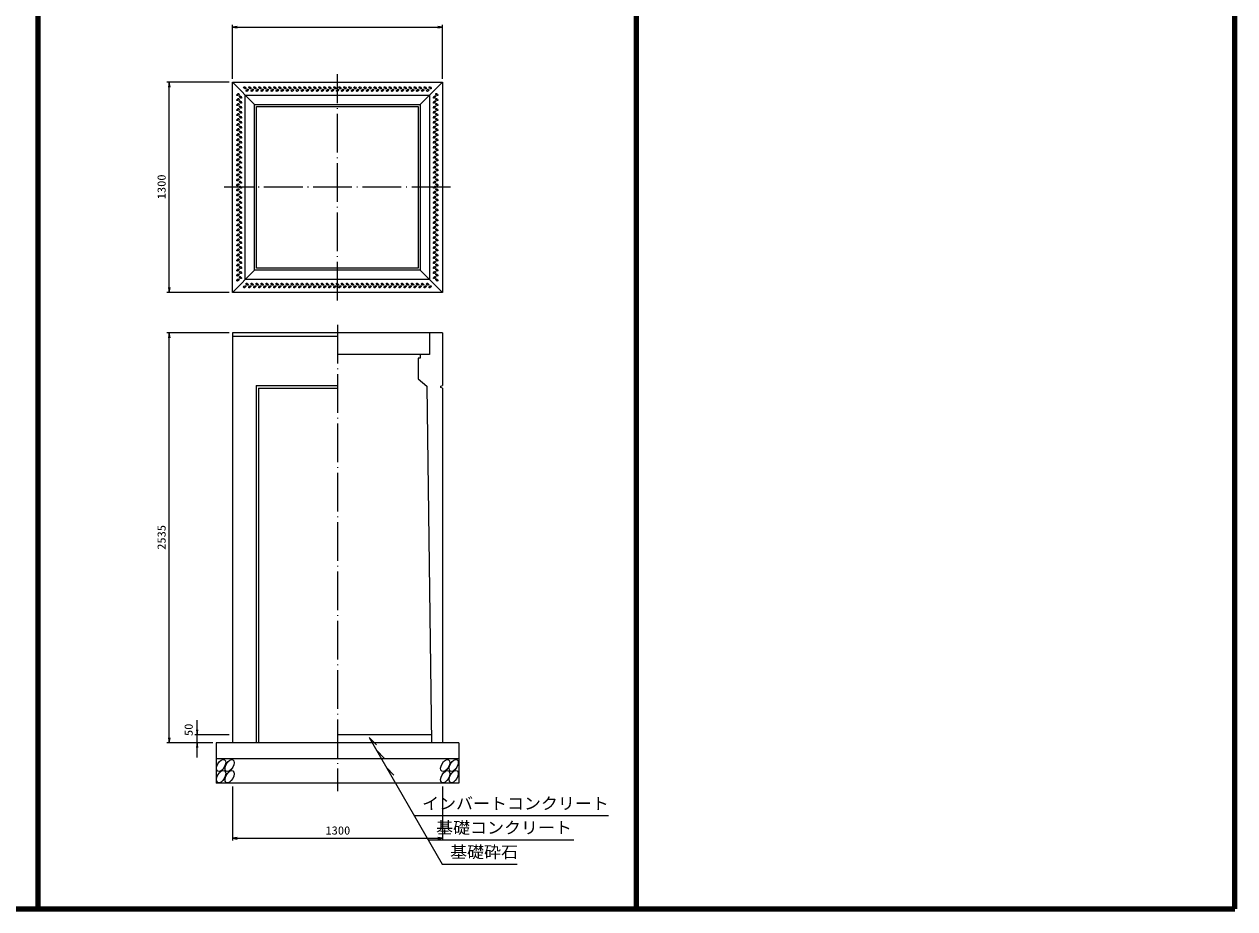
# Model space of a CAD drawing. Units: millimetres, scale not verified. Extents: x -8410 to 41710, y -74801 to 5940.
# Drawn here: x 26823 to 34310, y -74801 to -69332 of the extents above; entities that cross this region are included whole.
import ezdxf
from ezdxf.enums import TextEntityAlignment as Align

# ---------------------------------------------------------------- set-up
doc = ezdxf.new("R2010")
doc.units = ezdxf.units.MM
doc.header["$LTSCALE"] = 20
doc.linetypes.add('LONG_DASHED_DOTTED', pattern=[15.25, 12, -1.5, 0.25, -1.5])
for name, color, linetype, lineweight in [('0-0_グループ[0](0)-D-BMK(0)', 2, 'LONG_DASHED_DOTTED', 13), ('0-1_グループ[0](0)-D-STR(1)', 1, 'Continuous', 13), ('0-2_グループ[0](0)-D-STR-DIM(2)', 7, 'Continuous', 13), ('0-3_グループ[0](0)-D-STR-HTXT(3)', 7, 'Continuous', 13), ('0-5_グループ[0](0)-D-TTL(5)', 2, 'Continuous', 140)]:
    doc.layers.add(name, color=color, linetype=linetype, lineweight=lineweight)
doc.layers.add('0-4_グループ[0](0)-D-STR-TXT(4)', color=7, linetype='Continuous')
doc.styles.add('ＭＳ ゴシック', font='')
doc.styles.get('ＭＳ ゴシック').set_extended_font_data('MS Gothic')

msp = doc.modelspace()

# ---------------------------------------------------------------- linework, layer by layer
at = {"layer": '0-0_グループ[0](0)-D-BMK(0)'}
for p, q in [((28760, -71040), (28760, -69640)), ((29460, -70340), (28060, -70340)), ((28760, -71190), (28760, -74075))]:
    msp.add_line(p, q, dxfattribs=at)
at = {"layer": '0-1_グループ[0](0)-D-STR(1)'}
for p, q in [((28110, -69690), (29410, -69690)), ((28110, -70990), (28110, -69690)), ((28110, -69690), (28248, -69828)), ((29272, -69828), (29410, -69690)), ((29410, -69690), (29410, -70990)), ((28190, -69770), (29330, -69770)), ((28190, -70910), (28190, -69770)), ((29330, -69770), (29330, -70910)), ((28248, -69828), (29272, -69828)), ((28248, -70852), (28248, -69828)), ((28260, -69840), (29260, -69840)), ((28260, -70840), (28260, -69840)), ((29260, -69840), (29260, -70840)), ((29272, -69828), (29272, -70852)), ((28110, -70990), (28248, -70852)), ((29272, -70852), (28248, -70852)), ((29260, -70840), (28260, -70840)), ((29272, -70852), (29410, -70990)), ((29330, -70910), (28190, -70910)), ((29410, -70990), (28110, -70990)), ((29410, -71240), (28110, -71240)), ((28110, -71240), (28110, -73775)), ((28760, -71263.3), (28110, -71263.3)), ((29410, -71240), (29410, -71566.5)), ((29260, -71397), (29260, -71525)), ((28256.5, -71566.5), (28256.5, -73775)), ((28256.5, -71566.5), (28760, -71566.5)), ((29400, -71570), (29410, -71566.5)), ((28271.5, -71581.5), (28271.5, -73775)), ((28271.5, -71581.5), (28760, -71581.5)), ((29410, -71581.5), (29410, -73775)), ((29340.37, -73725), (28760, -73725)), ((29510, -73775), (28010, -73775)), ((28010, -73775), (28010, -74025)), ((29510, -73775), (29510, -74025)), ((29510, -73875), (28010, -73875)), ((29510, -74025), (28010, -74025))]:
    msp.add_line(p, q, dxfattribs=at)
for points in [[(29330, -71240), (29330, -71375), (28760, -71375)], [(29272, -71375), (29272, -71397), (29260, -71397)], [(29260, -71525), (29313, -71570), (29341, -73775)], [(29410, -71581.5), (29400, -71578), (29400, -71570)]]:
    msp.add_lwpolyline(points, dxfattribs=at)
for centre, major_axis, ratio in [((28144.75, -69766.5), (-6.01, -6.01), 0.529412), ((28160.25, -69782), (-6.01, 6.01), 0.529412), ((28186.5, -69724.75), (-6.01, 6.01), 0.529412), ((28202, -69740.25), (6.01, 6.01), 0.529412), ((28217.5, -69724.75), (-6.01, 6.01), 0.529412), ((28233, -69740.25), (6.01, 6.01), 0.529412), ((28248.5, -69724.75), (-6.01, 6.01), 0.529412), ((28264, -69740.25), (6.01, 6.01), 0.529412), ((28279.5, -69724.75), (-6.01, 6.01), 0.529412), ((28295, -69740.25), (6.01, 6.01), 0.529412), ((28310.5, -69724.75), (-6.01, 6.01), 0.529412), ((28326, -69740.25), (6.01, 6.01), 0.529412), ((28341.5, -69724.75), (-6.01, 6.01), 0.529412), ((28357, -69740.25), (6.01, 6.01), 0.529412), ((28372.5, -69724.75), (-6.01, 6.01), 0.529412), ((28388, -69740.25), (6.01, 6.01), 0.529412), ((28403.5, -69724.75), (-6.01, 6.01), 0.529412), ((28419, -69740.25), (6.01, 6.01), 0.529412), ((28434.5, -69724.75), (-6.01, 6.01), 0.529412), ((28450, -69740.25), (6.01, 6.01), 0.529412), ((28465.5, -69724.75), (-6.01, 6.01), 0.529412), ((28481, -69740.25), (6.01, 6.01), 0.529412), ((28496.5, -69724.75), (-6.01, 6.01), 0.529412), ((28512, -69740.25), (6.01, 6.01), 0.529412), ((28527.5, -69724.75), (-6.01, 6.01), 0.529412), ((28543, -69740.25), (6.01, 6.01), 0.529412), ((28558.5, -69724.75), (-6.01, 6.01), 0.529412), ((28574, -69740.25), (6.01, 6.01), 0.529412), ((28589.5, -69724.75), (-6.01, 6.01), 0.529412), ((28605, -69740.25), (6.01, 6.01), 0.529412), ((28620.5, -69724.75), (-6.01, 6.01), 0.529412), ((28636, -69740.25), (6.01, 6.01), 0.529412), ((28651.5, -69724.75), (-6.01, 6.01), 0.529412), ((28667, -69740.25), (6.01, 6.01), 0.529412), ((28682.5, -69724.75), (-6.01, 6.01), 0.529412), ((28698, -69740.25), (6.01, 6.01), 0.529412), ((28713.5, -69724.75), (-6.01, 6.01), 0.529412), ((28729, -69740.25), (6.01, 6.01), 0.529412), ((28744.5, -69724.75), (-6.01, 6.01), 0.529412), ((28760, -69740.25), (6.01, 6.01), 0.529412), ((28775.5, -69724.75), (-6.01, 6.01), 0.529412), ((28791, -69740.25), (6.01, 6.01), 0.529412), ((28806.5, -69724.75), (-6.01, 6.01), 0.529412), ((28822, -69740.25), (6.01, 6.01), 0.529412), ((28837.5, -69724.75), (-6.01, 6.01), 0.529412), ((28853, -69740.25), (6.01, 6.01), 0.529412), ((28868.5, -69724.75), (-6.01, 6.01), 0.529412), ((28884, -69740.25), (6.01, 6.01), 0.529412), ((28899.5, -69724.75), (-6.01, 6.01), 0.529412), ((28915, -69740.25), (6.01, 6.01), 0.529412), ((28930.5, -69724.75), (-6.01, 6.01), 0.529412), ((28946, -69740.25), (6.01, 6.01), 0.529412), ((28961.5, -69724.75), (-6.01, 6.01), 0.529412), ((28977, -69740.25), (6.01, 6.01), 0.529412), ((28992.5, -69724.75), (-6.01, 6.01), 0.529412), ((29008, -69740.25), (6.01, 6.01), 0.529412), ((29023.5, -69724.75), (-6.01, 6.01), 0.529412), ((29039, -69740.25), (6.01, 6.01), 0.529412), ((29054.5, -69724.75), (-6.01, 6.01), 0.529412), ((29070, -69740.25), (6.01, 6.01), 0.529412), ((29085.5, -69724.75), (-6.01, 6.01), 0.529412), ((29101, -69740.25), (6.01, 6.01), 0.529412), ((29116.5, -69724.75), (-6.01, 6.01), 0.529412), ((29132, -69740.25), (6.01, 6.01), 0.529412), ((29147.5, -69724.75), (-6.01, 6.01), 0.529412), ((29163, -69740.25), (6.01, 6.01), 0.529412), ((29178.5, -69724.75), (-6.01, 6.01), 0.529412), ((29194, -69740.25), (6.01, 6.01), 0.529412), ((29209.5, -69724.75), (-6.01, 6.01), 0.529412), ((29225, -69740.25), (6.01, 6.01), 0.529412), ((29240.5, -69724.75), (-6.01, 6.01), 0.529412), ((29256, -69740.25), (6.01, 6.01), 0.529412), ((29271.5, -69724.75), (-6.01, 6.01), 0.529412), ((29287, -69740.25), (6.01, 6.01), 0.529412), ((29302.5, -69724.75), (-6.01, 6.01), 0.529412), ((29318, -69740.25), (6.01, 6.01), 0.529412), ((29333.5, -69724.75), (-6.01, 6.01), 0.529412), ((29359.75, -69782), (6.01, 6.01), 0.529412), ((29375.25, -69766.5), (6.01, -6.01), 0.529412), ((28144.75, -69797.5), (-6.01, -6.01), 0.529412), ((28144.75, -69828.5), (-6.01, -6.01), 0.529412), ((28144.75, -69859.5), (-6.01, -6.01), 0.529412), ((28160.25, -69813), (-6.01, 6.01), 0.529412), ((28160.25, -69844), (-6.01, 6.01), 0.529412), ((29359.75, -69813), (6.01, 6.01), 0.529412), ((29359.75, -69844), (6.01, 6.01), 0.529412), ((29375.25, -69797.5), (6.01, -6.01), 0.529412), ((29375.25, -69828.5), (6.01, -6.01), 0.529412), ((29375.25, -69859.5), (6.01, -6.01), 0.529412), ((28144.75, -69890.5), (-6.01, -6.01), 0.529412), ((28144.75, -69921.5), (-6.01, -6.01), 0.529412), ((28160.25, -69875), (-6.01, 6.01), 0.529412), ((28160.25, -69906), (-6.01, 6.01), 0.529412), ((28160.25, -69937), (-6.01, 6.01), 0.529412), ((29359.75, -69875), (6.01, 6.01), 0.529412), ((29359.75, -69906), (6.01, 6.01), 0.529412), ((29359.75, -69937), (6.01, 6.01), 0.529412), ((29375.25, -69890.5), (6.01, -6.01), 0.529412), ((29375.25, -69921.5), (6.01, -6.01), 0.529412), ((28144.75, -69952.5), (-6.01, -6.01), 0.529412), ((28144.75, -69983.5), (-6.01, -6.01), 0.529412), ((28160.25, -69968), (-6.01, 6.01), 0.529412), ((28160.25, -69999), (-6.01, 6.01), 0.529412), ((29359.75, -69968), (6.01, 6.01), 0.529412), ((29359.75, -69999), (6.01, 6.01), 0.529412), ((29375.25, -69952.5), (6.01, -6.01), 0.529412), ((29375.25, -69983.5), (6.01, -6.01), 0.529412), ((28144.75, -70014.5), (-6.01, -6.01), 0.529412), ((28144.75, -70045.5), (-6.01, -6.01), 0.529412), ((28144.75, -70076.5), (-6.01, -6.01), 0.529412), ((28160.25, -70030), (-6.01, 6.01), 0.529412), ((28160.25, -70061), (-6.01, 6.01), 0.529412), ((29359.75, -70030), (6.01, 6.01), 0.529412), ((29359.75, -70061), (6.01, 6.01), 0.529412), ((29375.25, -70014.5), (6.01, -6.01), 0.529412), ((29375.25, -70045.5), (6.01, -6.01), 0.529412), ((29375.25, -70076.5), (6.01, -6.01), 0.529412), ((28144.75, -70107.5), (-6.01, -6.01), 0.529412), ((28144.75, -70138.5), (-6.01, -6.01), 0.529412), ((28160.25, -70092), (-6.01, 6.01), 0.529412), ((28160.25, -70123), (-6.01, 6.01), 0.529412), ((28160.25, -70154), (-6.01, 6.01), 0.529412), ((29359.75, -70092), (6.01, 6.01), 0.529412), ((29359.75, -70123), (6.01, 6.01), 0.529412), ((29359.75, -70154), (6.01, 6.01), 0.529412), ((29375.25, -70107.5), (6.01, -6.01), 0.529412), ((29375.25, -70138.5), (6.01, -6.01), 0.529412), ((28144.75, -70169.5), (-6.01, -6.01), 0.529412), ((28144.75, -70200.5), (-6.01, -6.01), 0.529412), ((28144.75, -70231.5), (-6.01, -6.01), 0.529412), ((28160.25, -70185), (-6.01, 6.01), 0.529412), ((28160.25, -70216), (-6.01, 6.01), 0.529412), ((29359.75, -70185), (6.01, 6.01), 0.529412), ((29359.75, -70216), (6.01, 6.01), 0.529412), ((29375.25, -70169.5), (6.01, -6.01), 0.529412), ((29375.25, -70200.5), (6.01, -6.01), 0.529412), ((29375.25, -70231.5), (6.01, -6.01), 0.529412), ((28144.75, -70262.5), (-6.01, -6.01), 0.529412), ((28144.75, -70293.5), (-6.01, -6.01), 0.529412), ((28160.25, -70247), (-6.01, 6.01), 0.529412), ((28160.25, -70278), (-6.01, 6.01), 0.529412), ((28160.25, -70309), (-6.01, 6.01), 0.529412), ((29359.75, -70247), (6.01, 6.01), 0.529412), ((29359.75, -70278), (6.01, 6.01), 0.529412), ((29359.75, -70309), (6.01, 6.01), 0.529412), ((29375.25, -70262.5), (6.01, -6.01), 0.529412), ((29375.25, -70293.5), (6.01, -6.01), 0.529412), ((28144.75, -70324.5), (-6.01, -6.01), 0.529412), ((28144.75, -70355.5), (-6.01, -6.01), 0.529412), ((28144.75, -70386.5), (-6.01, -6.01), 0.529412), ((28160.25, -70340), (-6.01, 6.01), 0.529412), ((28160.25, -70371), (-6.01, 6.01), 0.529412), ((29359.75, -70340), (6.01, 6.01), 0.529412), ((29359.75, -70371), (6.01, 6.01), 0.529412), ((29375.25, -70324.5), (6.01, -6.01), 0.529412), ((29375.25, -70355.5), (6.01, -6.01), 0.529412), ((29375.25, -70386.5), (6.01, -6.01), 0.529412), ((28144.75, -70417.5), (-6.01, -6.01), 0.529412), ((28144.75, -70448.5), (-6.01, -6.01), 0.529412), ((28160.25, -70402), (-6.01, 6.01), 0.529412), ((28160.25, -70433), (-6.01, 6.01), 0.529412), ((29359.75, -70402), (6.01, 6.01), 0.529412), ((29359.75, -70433), (6.01, 6.01), 0.529412), ((29375.25, -70417.5), (6.01, -6.01), 0.529412), ((29375.25, -70448.5), (6.01, -6.01), 0.529412), ((28144.75, -70479.5), (-6.01, -6.01), 0.529412), ((28144.75, -70510.5), (-6.01, -6.01), 0.529412), ((28160.25, -70464), (-6.01, 6.01), 0.529412), ((28160.25, -70495), (-6.01, 6.01), 0.529412), ((28160.25, -70526), (-6.01, 6.01), 0.529412), ((29359.75, -70464), (6.01, 6.01), 0.529412), ((29359.75, -70495), (6.01, 6.01), 0.529412), ((29359.75, -70526), (6.01, 6.01), 0.529412), ((29375.25, -70479.5), (6.01, -6.01), 0.529412), ((29375.25, -70510.5), (6.01, -6.01), 0.529412), ((28144.75, -70541.5), (-6.01, -6.01), 0.529412), ((28144.75, -70572.5), (-6.01, -6.01), 0.529412), ((28144.75, -70603.5), (-6.01, -6.01), 0.529412), ((28160.25, -70557), (-6.01, 6.01), 0.529412), ((28160.25, -70588), (-6.01, 6.01), 0.529412), ((29359.75, -70557), (6.01, 6.01), 0.529412), ((29359.75, -70588), (6.01, 6.01), 0.529412), ((29375.25, -70541.5), (6.01, -6.01), 0.529412), ((29375.25, -70572.5), (6.01, -6.01), 0.529412), ((29375.25, -70603.5), (6.01, -6.01), 0.529412), ((28144.75, -70634.5), (-6.01, -6.01), 0.529412), ((28144.75, -70665.5), (-6.01, -6.01), 0.529412), ((28160.25, -70619), (-6.01, 6.01), 0.529412), ((28160.25, -70650), (-6.01, 6.01), 0.529412), ((28160.25, -70681), (-6.01, 6.01), 0.529412), ((29359.75, -70619), (6.01, 6.01), 0.529412), ((29359.75, -70650), (6.01, 6.01), 0.529412), ((29359.75, -70681), (6.01, 6.01), 0.529412), ((29375.25, -70634.5), (6.01, -6.01), 0.529412), ((29375.25, -70665.5), (6.01, -6.01), 0.529412), ((28144.75, -70696.5), (-6.01, -6.01), 0.529412), ((28144.75, -70727.5), (-6.01, -6.01), 0.529412), ((28144.75, -70758.5), (-6.01, -6.01), 0.529412), ((28160.25, -70712), (-6.01, 6.01), 0.529412), ((28160.25, -70743), (-6.01, 6.01), 0.529412), ((29359.75, -70712), (6.01, 6.01), 0.529412), ((29359.75, -70743), (6.01, 6.01), 0.529412), ((29375.25, -70696.5), (6.01, -6.01), 0.529412), ((29375.25, -70727.5), (6.01, -6.01), 0.529412), ((29375.25, -70758.5), (6.01, -6.01), 0.529412), ((28144.75, -70789.5), (-6.01, -6.01), 0.529412), ((28144.75, -70820.5), (-6.01, -6.01), 0.529412), ((28160.25, -70774), (-6.01, 6.01), 0.529412), ((28160.25, -70805), (-6.01, 6.01), 0.529412), ((28160.25, -70836), (-6.01, 6.01), 0.529412), ((29359.75, -70774), (6.01, 6.01), 0.529412), ((29359.75, -70805), (6.01, 6.01), 0.529412), ((29359.75, -70836), (6.01, 6.01), 0.529412), ((29375.25, -70789.5), (6.01, -6.01), 0.529412), ((29375.25, -70820.5), (6.01, -6.01), 0.529412), ((28144.75, -70851.5), (-6.01, -6.01), 0.529412), ((28144.75, -70882.5), (-6.01, -6.01), 0.529412), ((28160.25, -70867), (-6.01, 6.01), 0.529412), ((28160.25, -70898), (-6.01, 6.01), 0.529412), ((29359.75, -70867), (6.01, 6.01), 0.529412), ((29359.75, -70898), (6.01, 6.01), 0.529412), ((29375.25, -70851.5), (6.01, -6.01), 0.529412), ((29375.25, -70882.5), (6.01, -6.01), 0.529412), ((28144.75, -70913.5), (-6.01, -6.01), 0.529412), ((28186.5, -70955.25), (-6.01, -6.01), 0.529412), ((28202, -70939.75), (6.01, -6.01), 0.529412), ((28217.5, -70955.25), (-6.01, -6.01), 0.529412), ((28233, -70939.75), (6.01, -6.01), 0.529412), ((28248.5, -70955.25), (-6.01, -6.01), 0.529412), ((28264, -70939.75), (6.01, -6.01), 0.529412), ((28279.5, -70955.25), (-6.01, -6.01), 0.529412), ((28295, -70939.75), (6.01, -6.01), 0.529412), ((28310.5, -70955.25), (-6.01, -6.01), 0.529412), ((28326, -70939.75), (6.01, -6.01), 0.529412), ((28341.5, -70955.25), (-6.01, -6.01), 0.529412), ((28357, -70939.75), (6.01, -6.01), 0.529412), ((28372.5, -70955.25), (-6.01, -6.01), 0.529412), ((28388, -70939.75), (6.01, -6.01), 0.529412), ((28403.5, -70955.25), (-6.01, -6.01), 0.529412), ((28419, -70939.75), (6.01, -6.01), 0.529412), ((28434.5, -70955.25), (-6.01, -6.01), 0.529412), ((28450, -70939.75), (6.01, -6.01), 0.529412), ((28465.5, -70955.25), (-6.01, -6.01), 0.529412), ((28481, -70939.75), (6.01, -6.01), 0.529412), ((28496.5, -70955.25), (-6.01, -6.01), 0.529412), ((28512, -70939.75), (6.01, -6.01), 0.529412), ((28527.5, -70955.25), (-6.01, -6.01), 0.529412), ((28543, -70939.75), (6.01, -6.01), 0.529412), ((28558.5, -70955.25), (-6.01, -6.01), 0.529412), ((28574, -70939.75), (6.01, -6.01), 0.529412), ((28589.5, -70955.25), (-6.01, -6.01), 0.529412), ((28605, -70939.75), (6.01, -6.01), 0.529412), ((28620.5, -70955.25), (-6.01, -6.01), 0.529412), ((28636, -70939.75), (6.01, -6.01), 0.529412), ((28651.5, -70955.25), (-6.01, -6.01), 0.529412), ((28667, -70939.75), (6.01, -6.01), 0.529412), ((28682.5, -70955.25), (-6.01, -6.01), 0.529412), ((28698, -70939.75), (6.01, -6.01), 0.529412), ((28713.5, -70955.25), (-6.01, -6.01), 0.529412), ((28729, -70939.75), (6.01, -6.01), 0.529412), ((28744.5, -70955.25), (-6.01, -6.01), 0.529412), ((28760, -70939.75), (6.01, -6.01), 0.529412), ((28775.5, -70955.25), (-6.01, -6.01), 0.529412), ((28791, -70939.75), (6.01, -6.01), 0.529412), ((28806.5, -70955.25), (-6.01, -6.01), 0.529412), ((28822, -70939.75), (6.01, -6.01), 0.529412), ((28837.5, -70955.25), (-6.01, -6.01), 0.529412), ((28853, -70939.75), (6.01, -6.01), 0.529412), ((28868.5, -70955.25), (-6.01, -6.01), 0.529412), ((28884, -70939.75), (6.01, -6.01), 0.529412), ((28899.5, -70955.25), (-6.01, -6.01), 0.529412), ((28915, -70939.75), (6.01, -6.01), 0.529412), ((28930.5, -70955.25), (-6.01, -6.01), 0.529412), ((28946, -70939.75), (6.01, -6.01), 0.529412), ((28961.5, -70955.25), (-6.01, -6.01), 0.529412), ((28977, -70939.75), (6.01, -6.01), 0.529412), ((28992.5, -70955.25), (-6.01, -6.01), 0.529412), ((29008, -70939.75), (6.01, -6.01), 0.529412), ((29023.5, -70955.25), (-6.01, -6.01), 0.529412), ((29039, -70939.75), (6.01, -6.01), 0.529412), ((29054.5, -70955.25), (-6.01, -6.01), 0.529412), ((29070, -70939.75), (6.01, -6.01), 0.529412), ((29085.5, -70955.25), (-6.01, -6.01), 0.529412), ((29101, -70939.75), (6.01, -6.01), 0.529412), ((29116.5, -70955.25), (-6.01, -6.01), 0.529412), ((29132, -70939.75), (6.01, -6.01), 0.529412), ((29147.5, -70955.25), (-6.01, -6.01), 0.529412), ((29163, -70939.75), (6.01, -6.01), 0.529412), ((29178.5, -70955.25), (-6.01, -6.01), 0.529412), ((29194, -70939.75), (6.01, -6.01), 0.529412), ((29209.5, -70955.25), (-6.01, -6.01), 0.529412), ((29225, -70939.75), (6.01, -6.01), 0.529412), ((29240.5, -70955.25), (-6.01, -6.01), 0.529412), ((29256, -70939.75), (6.01, -6.01), 0.529412), ((29271.5, -70955.25), (-6.01, -6.01), 0.529412), ((29287, -70939.75), (6.01, -6.01), 0.529412), ((29302.5, -70955.25), (-6.01, -6.01), 0.529412), ((29318, -70939.75), (6.01, -6.01), 0.529412), ((29333.5, -70955.25), (-6.01, -6.01), 0.529412), ((29375.25, -70913.5), (6.01, -6.01), 0.529412), ((28040.65, -73915.5), (-20.62, -35.72), 0.545455), ((28093.15, -73915.5), (-20.62, -35.72), 0.545455), ((29426.65, -73915.5), (-20.62, -35.72), 0.545455), ((29479.15, -73915.5), (-20.62, -35.72), 0.545455), ((28040.65, -73984.5), (-20.62, -35.72), 0.545455), ((28093.15, -73984.5), (-20.62, -35.72), 0.545455), ((29426.65, -73984.5), (-20.62, -35.72), 0.545455), ((29479.15, -73984.5), (-20.62, -35.72), 0.545455)]:
    msp.add_ellipse(centre, major_axis=major_axis, ratio=ratio, dxfattribs=at)
at = {"layer": '0-2_グループ[0](0)-D-STR-DIM(2)'}
for p, q in [((28110, -69670), (28110, -69335)), ((28110, -69350), (29410, -69350)), ((29410, -69670), (29410, -69335)), ((28090, -69690), (27705, -69690)), ((27720, -70990), (27720, -69690)), ((28090, -70990), (27705, -70990)), ((28090, -71240), (27705, -71240)), ((27720, -73775), (27720, -71240)), ((27892.48, -73865), (27892.48, -73635)), ((27892.48, -73725), (27892.48, -73635)), ((28090, -73725), (27877.48, -73725)), ((27990, -73775), (27705, -73775)), ((27990, -73775), (27877.48, -73775)), ((27892.48, -73865), (27892.48, -73775)), ((28110, -74045), (28110, -74380)), ((29410, -74045), (29410, -74380)), ((28110, -74365), (29410, -74365))]:
    msp.add_line(p, q, dxfattribs=at)
for points in [[(28140, -69345), (28110, -69350), (28140, -69355)], [(29380, -69355), (29410, -69350), (29380, -69345)], [(27725, -69720), (27720, -69690), (27715, -69720)], [(27715, -70960), (27720, -70990), (27725, -70960)], [(27725, -71270), (27720, -71240), (27715, -71270)], [(27715, -73745), (27720, -73775), (27725, -73745)], [(27887.48, -73695), (27892.48, -73725), (27897.48, -73695)], [(27897.48, -73805), (27892.48, -73775), (27887.48, -73805)], [(28140, -74360), (28110, -74365), (28140, -74370)], [(29380, -74370), (29410, -74365), (29380, -74360)]]:
    msp.add_lwpolyline(points, dxfattribs=at)
at = {"layer": '0-3_グループ[0](0)-D-STR-HTXT(3)'}
for p, q in [((28955.9, -73741.82), (29408.07, -74525)), ((28955.9, -73741.82), (29001.65, -73787.58)), ((29003.11, -73823.59), (29048.86, -73869.35)), ((29063.78, -73928.68), (29109.53, -73974.43)), ((29234.86, -74225), (30435.46, -74225)), ((29321.47, -74375), (30222.93, -74375)), ((29408.07, -74525), (29872.26, -74525))]:
    msp.add_line(p, q, dxfattribs=at)
at = {"layer": '0-5_グループ[0](0)-D-TTL(5)'}
for p, q in [((26910, -74801.43), (26910, -47940)), ((30610, -74801.43), (30610, -47940)), ((34310, -74801.43), (34310, -47940)), ((8410, -74801.43), (34310, -74801.43)), ((8410, -74801.43), (34310, -74801.43))]:
    msp.add_line(p, q, dxfattribs=at)

# ---------------------------------------------------------------- texts
at = {"layer": '0-2_グループ[0](0)-D-STR-DIM(2)', "style": 'ＭＳ ゴシック', "width": 1.1}
for s, p in [('1300', (27713, -70414.2)), ('2535', (27713, -72581.7)), ('50', (27880.47, -73733.3))]:
    msp.add_text(s, height=51.32, rotation=90, dxfattribs=at).set_placement(p, align=Align.BOTTOM_LEFT)
msp.add_text('1300', height=51.32, dxfattribs=at).set_placement((28685.8, -74358), align=Align.BOTTOM_LEFT)
at = {"layer": '0-4_グループ[0](0)-D-STR-TXT(4)', "style": 'ＭＳ ゴシック', "width": 1.05}
for s, p in [('インバートコンクリート', (29283.57, -74208.68)), ('基礎コンクリート', (29370.17, -74358.68)), ('基礎砕石', (29456.77, -74508.68))]:
    msp.add_text(s, height=73.31, dxfattribs=at).set_placement(p, align=Align.BOTTOM_LEFT)

doc.saveas('drawing.dxf')
